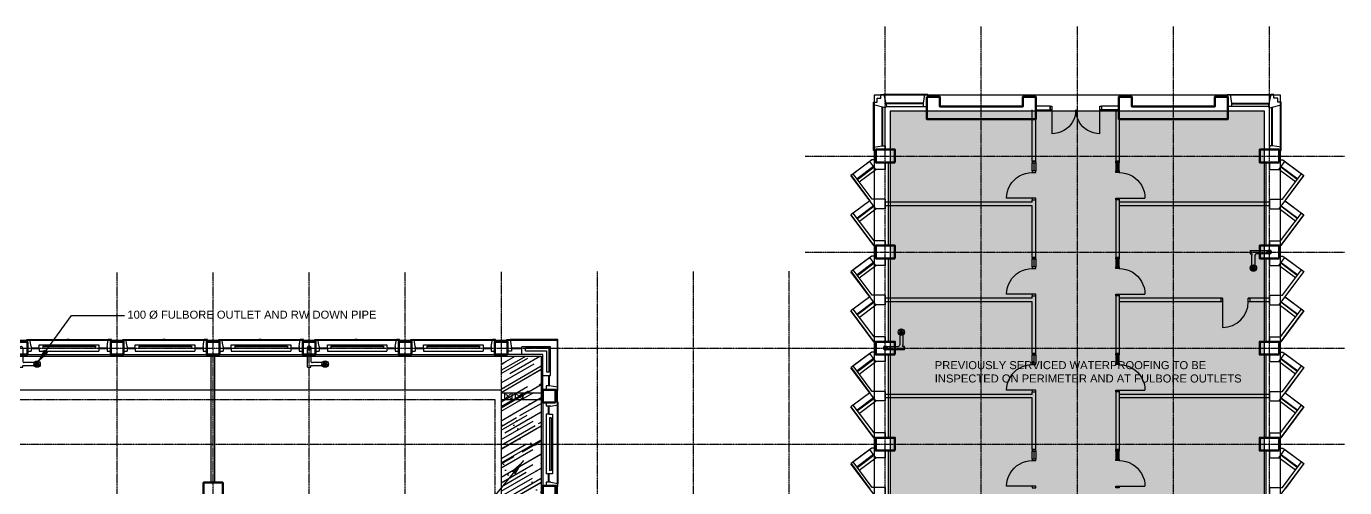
# Model space of a CAD drawing. Header units: millimetres. Extents: x -49883 to 118742, y -18440 to 67826.
# Drawn here: x 6632 to 47817, y 53418 to 67826 of the extents above; entities that cross this region are included whole.
import ezdxf

# ---------------------------------------------------------------- set-up
doc = ezdxf.new("R2010")
doc.units = ezdxf.units.MM
for name, pattern in [('PCENTRE', [50.8, 31.75, -6.35, 6.35, -6.35]), ('PCENTRE2', [28.575, 19.05, -3.175, 3.175, -3.175]), ('PDASHED', [19.05, 12.7, -6.35])]:
    doc.linetypes.add(name, pattern=pattern)
for name, color, linetype in [('Boundaries_and_building_grids', 140, 'PCENTRE2'), ('Fourth Floor - Hatch', 1, 'Continuous'), ('Fourth Floor - Roofs', 2, 'Continuous'), ('Fourth Floor - Structural Members', 5, 'Continuous'), ('Fourth Floor - Text and Leaders', 1, 'Continuous'), ('Third Floor - Curtain Walls', 1, 'Continuous'), ('Third Floor - Doors Windows and Openings', 1, 'Continuous'), ('Third Floor - Structural Members', 5, 'Continuous'), ('Third Floor - Walls', 3, 'Continuous')]:
    doc.layers.add(name, color=color, linetype=linetype)
doc.styles.add('Arial1', font='arial.ttf')
doc.dimstyles.new('ISO-25', dxfattribs={"dimtxt": 2.5, "dimasz": 2.5, "dimexe": 1.25, "dimexo": 0.625, "dimtad": 1, "dimtxsty": 'Standard', "dimcen": 2.5, "dimadec": 0, "dimazin": 0, "dimtfac": 1, "dimtmove": 0, "dimatfit": 3, "dimfxl": 1, "dimarcsym": 0})

# ---------------------------------------------------------------- blocks, each defined once
blk = doc.blocks.new('OffSetFullbore')
at = {"layer": 'Fourth Floor - Roofs', "linetype": 'Continuous'}
h = blk.add_hatch(dxfattribs=at)
h.set_pattern_fill('lines', color=256, scale=6.25, style=0)
h.set_pattern_definition([(0, (-14818.7696, 134.024), (0, 6.25), [])])
h.paths.add_polyline_path([(-550, -500, -1), (-450, -500, -1)])
at = {"layer": 'Fourth Floor - Roofs', "linetype": 'Continuous', "lineweight": -3}
for p, q in [((-600, 50), (0, 50)), ((-600, 50), (-600, -50)), ((-590, 50), (-590, -50)), ((-600, -50), (-541, -50)), ((-550, -500), (-550, -100)), ((-450, -500), (-450, -100)), ((0, -50), (-400, -50))]:
    blk.add_line(p, q, dxfattribs=at)
at = {"layer": 'Fourth Floor - Roofs', "linetype": 'Continuous'}
for radius in [100, 93.8, 50, 50]:
    blk.add_circle((-500, -500), radius, dxfattribs=at)
at = {"layer": 'Fourth Floor - Roofs', "linetype": 'Continuous', "lineweight": -3}
for centre, radius, start, end in [((0, 0), 50, 270, 90), ((-400, -100), 150, 160.5288, 180), ((-400, -100), 50, 90, 180)]:
    blk.add_arc(centre, radius, start, end, dxfattribs=at)
blk = doc.blocks.new('Roof Light Middle Block(1)')
at = {"layer": 'Fourth Floor - Roofs', "color": 1, "linetype": 'Continuous', "lineweight": -3}
for p, q in [((-46250, 3950), (-1250, 3950)), ((-1250, 3950), (-1250, -200)), ((-1250, 3850), (0, 3850)), ((-575, 3850), (-575, 3650)), ((-1250, 3650), (0, 3650))]:
    blk.add_line(p, q, dxfattribs=at)
at = {"layer": 'Fourth Floor - Roofs', "color": 1, "linetype": 'PDASHED', "lineweight": -3}
for p, q in [((-915, 3850), (-1150, 3650)), ((-1150, 3850), (-915, 3650)), ((-1150, 3850), (-1150, 3650)), ((-915, 3850), (-915, 3650)), ((-815, 3850), (-580, 3650)), ((-580, 3850), (-815, 3650)), ((-815, 3850), (-815, 3650)), ((-580, 3850), (-580, 3650))]:
    blk.add_line(p, q, dxfattribs=at)
at = {"layer": 'Fourth Floor - Roofs', "color": 1, "linetype": 'PCENTRE', "lineweight": -3}
for p, q in [((-46050, 3650), (-1450, 3650)), ((-1450, 3650), (-1450, 100))]:
    blk.add_line(p, q, dxfattribs=at)

msp = doc.modelspace()

# ---------------------------------------------------------------- hatches: boundary and pattern name
at = {"layer": 'Fourth Floor - Hatch', "linetype": 'Continuous'}
h = msp.add_hatch(dxfattribs=at)
h.set_pattern_fill('ANGLE', color=61, scale=45, style=0)
h.set_pattern_definition([(0, (0, 0), (0, 314.325), [228.6, -85.725]), (90, (0, 0), (-314.325, 2e-14), [228.6, -85.725])])
h.paths.add_polyline_path([(33617, 65176), (45317, 65176), (45317, 36986), (33617, 36986), (33617, 37026), (33127, 37026), (33127, 42526), (33617, 42526)])
h.paths.add_polyline_path([(36537, 44491), (38297, 44491), (38297, 41261), (36537, 41261)])
h = msp.add_hatch(dxfattribs=at)
h.set_pattern_fill('AR-RROOF', color=8, scale=15, angle=30, style=0)
h.paths.add_polyline_path([(21467, 57526), (22717, 57526), (22717, 52981), (22717, 51996), (22717, 48206), (22717, 47221), (22717, 43201), (22717, 42526), (19993, 42526), (19993, 43326), (21467, 43326), (21467, 47376), (19060, 47376), (19060, 47826), (21467, 47826), (21467, 51876), (19060, 51876), (19060, 52326), (21467, 52326)])
h = msp.add_hatch(dxfattribs=at)
h.set_pattern_fill('AR-SAND', color=9, scale=25, style=0)
h.paths.add_polyline_path([(21492, 56771), (22717, 56771), (22717, 52981), (22717, 51996), (22717, 48206), (22717, 47221), (22717, 43201), (22717, 42526), (21467, 41276), (18467, 41276), (18468, 43150), (21492, 43151), (21492, 47451), (19696, 47451), (19696, 47926), (21492, 47926), (21492, 52226), (19400, 52226), (19400, 52701), (21492, 52701)])
h = msp.add_hatch(dxfattribs=at)
h.set_pattern_fill('AR-SAND', color=9, scale=25, style=0)
h.paths.add_polyline_path([(21492, 56771), (22717, 56771), (22717, 43431), (21492, 43431), (21492, 47451), (20217, 47451), (20217, 47926), (21492, 52226), (20296, 52226), (20296, 52701), (21492, 52701)])
h = msp.add_hatch(dxfattribs=at)
h.set_pattern_fill('AR-SAND', color=9, scale=25, style=0)
h.paths.add_polyline_path([(21492, 56771), (21492, 52981), (22717, 52981), (22717, 56771)])

# ---------------------------------------------------------------- linework, layer by layer
at = {"layer": 'Boundaries_and_building_grids', "color": 140, "linetype": 'PCENTRE', "lineweight": -3}
for p, q in [((33467, -6274), (33467, 67826)), ((36467, -6274), (36467, 67826)), ((39467, -6274), (39467, 67826)), ((42467, -6274), (42467, 67826)), ((45467, -6274), (45467, 67826)), ((30967, 63776), (47817, 63776)), ((30967, 60776), (47817, 60776)), ((9467, -11774), (9467, 60140)), ((12467, -11774), (12467, 60145)), ((15467, -11774), (15467, 60150)), ((18467, -11774), (18467, 60156)), ((21467, 60161), (21467, -11774)), ((24467, 60167), (24467, -6274)), ((27467, 60172), (27467, -6274)), ((30467, -6274), (30467, 60177)), ((-49883, 57776), (47817, 57776)), ((-49883, 54776), (47817, 54776))]:
    msp.add_line(p, q, dxfattribs=at)
at = {"layer": 'Fourth Floor - Roofs', "color": 3, "linetype": 'Continuous'}
for p, q in [((45817, 65676, 13800), (33117, 65676, 13800)), ((33117, 65676, 13800), (33117, 43026, 13800)), ((45817, -4124, 13800), (45817, 65676, 13800)), ((-25283, 58026, 13800), (23217, 58026, 13800)), ((23217, 58026, 13800), (23217, 43026, 13800))]:
    msp.add_line(p, q, dxfattribs=at)
at = {"layer": 'Fourth Floor - Roofs', "color": 3, "linetype": 'Continuous', "lineweight": -3}
for p, q in [((45317, 65176, 13800), (33617, 65176, 13800)), ((33617, 65176, 13800), (33617, 42526, 13800)), ((45317, -3624, 13800), (45317, 65176, 13800)), ((-24783, 57526, 13800), (22717, 57526, 13800)), ((22717, 57526, 13800), (22717, 42526, 13800))]:
    msp.add_line(p, q, dxfattribs=at)
at = {"layer": 'Fourth Floor - Roofs', "color": 1, "linetype": 'Continuous', "lineweight": -3, "elevation": 13800}
for points in [[(33167, 63653), (33048, 63653), (32396, 63167), (32983, 62381), (32392, 61939), (33112, 60976), (33167, 60976), (33167, 60653), (33048, 60653), (32396, 60167), (32983, 59381), (32392, 58939), (33112, 57976), (33167, 57976), (33167, 57653), (33048, 57653), (32396, 57167), (32979, 56378), (32392, 55939), (33112, 54976), (33167, 54976), (33167, 54653), (33048, 54653), (32396, 54167), (32979, 53378)], [(45767, 63653), (45887, 63653), (46538, 63167), (45951, 62381), (46543, 61939), (45823, 60976), (45767, 60976), (45767, 60653), (45887, 60653), (46538, 60167), (45951, 59381), (46543, 58939), (45823, 57976), (45767, 57976), (45767, 57653), (45887, 57653), (46538, 57167), (45956, 56378), (46543, 55939), (45823, 54976), (45767, 54976), (45767, 54653), (45887, 54653), (46538, 54167), (45956, 53378)]]:
    msp.add_lwpolyline(points, dxfattribs=at)
at = {"layer": 'Fourth Floor - Structural Members', "color": 8, "linetype": 'Continuous', "lineweight": 50, "elevation": 13800}
for points in [[(34767, 65626), (35167, 65626), (35167, 65326), (36457, 65326), (37767, 65326), (37767, 65626), (38167, 65626), (38167, 64926), (34767, 64926)], [(42467, 65326), (43767, 65326), (43767, 65626), (44167, 65626), (44167, 64926), (42467, 64926), (40767, 64926), (40767, 65626), (41167, 65626), (41167, 65326)]]:
    msp.add_lwpolyline(points, close=True, dxfattribs=at)
for points in [[(33767, 63576), (33767, 63976), (33167, 63976), (33167, 63576), (33767, 63576)], [(45767, 63576), (45767, 63976), (45167, 63976), (45167, 63576), (45767, 63576)], [(33767, 60576), (33767, 60976), (33167, 60976), (33167, 60576), (33767, 60576)], [(45767, 60576), (45767, 60976), (45167, 60976), (45167, 60576), (45767, 60576)], [(6667, 57576), (6267, 57576), (6267, 57976), (6667, 57976), (6667, 57576)], [(9667, 57576), (9267, 57576), (9267, 57976), (9667, 57976), (9667, 57576)], [(12667, 57576), (12267, 57576), (12267, 57976), (12667, 57976), (12667, 57576)], [(15667, 57576), (15267, 57576), (15267, 57976), (15667, 57976), (15667, 57576)], [(18667, 57576), (18267, 57576), (18267, 57976), (18667, 57976), (18667, 57576)], [(21667, 57576), (21267, 57576), (21267, 57976), (21667, 57976), (21667, 57576)], [(33767, 57576), (33767, 57976), (33167, 57976), (33167, 57576), (33767, 57576)], [(45767, 57576), (45767, 57976), (45167, 57976), (45167, 57576), (45767, 57576)], [(23167, 56076), (22767, 56076), (22767, 56476), (23167, 56476), (23167, 56076)], [(33767, 54576), (33767, 54976), (33167, 54976), (33167, 54576), (33767, 54576)], [(45767, 54576), (45767, 54976), (45167, 54976), (45167, 54576), (45767, 54576)], [(12767, 52976), (12167, 52976), (12167, 53576), (12767, 53576), (12767, 52976)], [(23167, 53076), (22767, 53076), (22767, 53476), (23167, 53476), (23167, 53076)]]:
    msp.add_lwpolyline(points, dxfattribs=at)
at = {"layer": 'Fourth Floor - Structural Members', "color": 8, "linetype": 'Continuous', "lineweight": 50}
for centre in [(45467, 60776, 13800), (15467, 57776, 13800), (33467, 57776, 13800)]:
    msp.add_circle(centre, 50, dxfattribs=at)
at = {"layer": 'Third Floor - Curtain Walls', "color": 3, "linetype": 'Continuous'}
for p, q in [((33208, 65463, 10350), (33209, 65584, 10350)), ((33209, 65584, 10350), (33330, 65584, 10350)), ((33330, 65584, 10350), (33330, 65696, 10350)), ((33330, 65696, 10350), (33423, 65696, 10350)), ((33423, 65696, 10350), (33507, 65326, 10350)), ((34691, 65696, 10350), (34649, 65426, 10350)), ((34791, 65696, 10350), (34691, 65696, 10350)), ((34791, 65626, 10350), (34791, 65696, 10350)), ((44144, 65696, 10350), (44243, 65696, 10350)), ((44144, 65626, 10350), (44144, 65696, 10350)), ((44243, 65696, 10350), (44285, 65426, 10350)), ((45511, 65696, 10350), (45427, 65326, 10350)), ((45605, 65696, 10350), (45511, 65696, 10350)), ((45605, 65584, 10350), (45605, 65696, 10350)), ((45726, 65584, 10350), (45605, 65584, 10350)), ((45726, 65463, 10350), (45726, 65584, 10350)), ((33097, 65370, 10350), (33097, 65463, 10350)), ((33097, 65463, 10350), (33208, 65463, 10350)), ((33467, 65286, 10350), (33097, 65370, 10350)), ((33507, 65326, 10350), (33467, 65286, 10350)), ((34649, 65426, 10350), (34649, 65326, 10350)), ((34649, 65326, 10350), (34767, 65326, 10350)), ((44285, 65326, 10350), (44167, 65326, 10350)), ((44285, 65426, 10350), (44285, 65326, 10350)), ((45427, 65326, 10350), (45467, 65286, 10350)), ((45467, 65286, 10350), (45837, 65370, 10350)), ((45837, 65463, 10350), (45726, 65463, 10350)), ((45837, 65370, 10350), (45837, 65463, 10350)), ((33097, 64052, 10350), (33367, 64094, 10350)), ((33097, 63952, 10350), (33097, 64052, 10350)), ((33167, 63952, 10350), (33097, 63952, 10350)), ((33367, 64094, 10350), (33467, 64094, 10350)), ((33467, 64094, 10350), (33467, 63976, 10350)), ((45467, 64094, 10350), (45467, 63976, 10350)), ((45567, 64094, 10350), (45467, 64094, 10350)), ((45837, 64052, 10350), (45567, 64094, 10350)), ((45767, 63952, 10350), (45837, 63952, 10350)), ((45837, 63952, 10350), (45837, 64052, 10350)), ((33048, 63653, 10350), (32983, 63605, 10350)), ((33172, 63353, 10350), (32983, 63605, 10350)), ((33167, 63653, 10350), (33048, 63653, 10350)), ((33467, 63576, 10350), (33467, 63353, 10350)), ((45467, 63576, 10350), (45467, 63353, 10350)), ((45763, 63353, 10350), (45951, 63605, 10350)), ((45767, 63653, 10350), (45887, 63653, 10350)), ((45887, 63653, 10350), (45951, 63605, 10350)), ((32467, 63219, 10350), (32392, 63163, 10350)), ((33167, 62126, 10350), (32392, 63163, 10350)), ((33061, 62426, 10350), (32467, 63219, 10350)), ((33467, 63353, 10350), (33172, 63353, 10350)), ((45467, 63353, 10350), (45763, 63353, 10350)), ((45767, 62126, 10350), (46543, 63163, 10350)), ((45874, 62426, 10350), (46467, 63219, 10350)), ((46467, 63219, 10350), (46543, 63163, 10350)), ((33467, 62426, 10350), (33061, 62426, 10350)), ((33467, 62426, 10350), (33467, 62126, 10350)), ((45467, 62426, 10350), (45874, 62426, 10350)), ((45467, 62426, 10350), (45467, 62126, 10350)), ((32467, 61995, 10350), (32392, 61939, 10350)), ((33112, 60976, 10350), (32392, 61939, 10350)), ((33117, 61126, 10350), (32467, 61995, 10350)), ((33467, 62126, 10350), (33167, 62126, 10350)), ((45467, 62126, 10350), (45767, 62126, 10350)), ((45817, 61126, 10350), (46467, 61995, 10350)), ((45823, 60976, 10350), (46543, 61939, 10350)), ((46467, 61995, 10350), (46543, 61939, 10350)), ((33567, 60976, 10350), (33112, 60976, 10350)), ((33467, 61126, 10350), (33117, 61126, 10350)), ((33467, 61126, 10350), (33467, 60976, 10350)), ((45367, 60976, 10350), (45823, 60976, 10350)), ((45467, 61126, 10350), (45817, 61126, 10350)), ((45467, 61126, 10350), (45467, 60976, 10350)), ((33048, 60653, 10350), (32983, 60605, 10350)), ((33172, 60353, 10350), (32983, 60605, 10350)), ((33167, 60653, 10350), (33048, 60653, 10350)), ((33467, 60576, 10350), (33467, 60353, 10350)), ((33767, 60721, 10350), (33767, 60831, 10350)), ((45467, 60576, 10350), (45467, 60353, 10350)), ((45763, 60353, 10350), (45951, 60605, 10350)), ((45767, 60653, 10350), (45887, 60653, 10350)), ((45887, 60653, 10350), (45951, 60605, 10350)), ((32467, 60219, 10350), (32392, 60163, 10350)), ((33167, 59126, 10350), (32392, 60163, 10350)), ((33061, 59426, 10350), (32467, 60219, 10350)), ((33467, 60353, 10350), (33172, 60353, 10350)), ((45467, 60353, 10350), (45763, 60353, 10350)), ((45767, 59126, 10350), (46543, 60163, 10350)), ((45874, 59426, 10350), (46467, 60219, 10350)), ((46467, 60219, 10350), (46543, 60163, 10350)), ((33467, 59426, 10350), (33061, 59426, 10350)), ((33467, 59426, 10350), (33467, 59126, 10350)), ((45467, 59426, 10350), (45467, 59126, 10350)), ((45467, 59426, 10350), (45874, 59426, 10350)), ((32467, 58995, 10350), (32392, 58939, 10350)), ((33112, 57976, 10350), (32392, 58939, 10350)), ((33117, 58126, 10350), (32467, 58995, 10350)), ((33467, 59126, 10350), (33167, 59126, 10350)), ((45467, 59126, 10350), (45767, 59126, 10350)), ((45817, 58126, 10350), (46467, 58995, 10350)), ((45823, 57976, 10350), (46543, 58939, 10350)), ((46467, 58995, 10350), (46543, 58939, 10350)), ((33467, 58126, 10350), (33117, 58126, 10350)), ((33467, 58126, 10350), (33467, 57976, 10350)), ((45467, 58126, 10350), (45817, 58126, 10350)), ((45467, 58126, 10350), (45467, 57976, 10350)), ((6644, 57976, 10350), (6644, 58046, 10350)), ((6644, 58046, 10350), (6743, 58046, 10350)), ((6644, 57976, 10350), (6667, 57976, 10350)), ((6667, 57976, 10350), (6667, 57576, 10350)), ((6667, 57676, 10350), (6778, 57676, 10350)), ((6778, 57826, 10350), (6743, 58046, 10350)), ((6778, 57826, 10350), (6778, 57676, 10350)), ((7035, 57776, 10350), (7035, 57676, 10350)), ((7035, 57676, 10350), (8899, 57676, 10350)), ((7145, 57836, 10350), (8789, 57836, 10350)), ((7145, 57836, 10350), (7145, 57786, 10350)), ((7145, 57786, 10350), (8789, 57786, 10350)), ((8789, 57836, 10350), (8789, 57786, 10350)), ((8899, 57776, 10350), (8899, 57676, 10350)), ((9157, 57826, 10350), (9191, 58046, 10350)), ((9157, 57826, 10350), (9157, 57676, 10350)), ((9157, 57676, 10350), (9267, 57676, 10350)), ((9291, 58046, 10350), (9191, 58046, 10350)), ((9267, 57576, 10350), (9267, 57976, 10350)), ((9267, 57976, 10350), (9291, 57976, 10350)), ((9291, 57976, 10350), (9291, 58046, 10350)), ((9644, 57976, 10350), (9644, 58046, 10350)), ((9644, 58046, 10350), (9743, 58046, 10350)), ((9644, 57976, 10350), (9667, 57976, 10350)), ((9667, 57976, 10350), (9667, 57576, 10350)), ((9667, 57676, 10350), (9778, 57676, 10350)), ((9778, 57826, 10350), (9743, 58046, 10350)), ((9778, 57826, 10350), (9778, 57676, 10350)), ((10035, 57776, 10350), (10035, 57676, 10350)), ((10035, 57676, 10350), (11899, 57676, 10350)), ((10145, 57836, 10350), (11789, 57836, 10350)), ((10145, 57836, 10350), (10145, 57786, 10350)), ((10145, 57786, 10350), (11789, 57786, 10350)), ((11789, 57836, 10350), (11789, 57786, 10350)), ((11899, 57776, 10350), (11899, 57676, 10350)), ((12157, 57826, 10350), (12191, 58046, 10350)), ((12157, 57826, 10350), (12157, 57676, 10350)), ((12157, 57676, 10350), (12267, 57676, 10350)), ((12291, 58046, 10350), (12191, 58046, 10350)), ((12267, 57576, 10350), (12267, 57976, 10350)), ((12267, 57976, 10350), (12291, 57976, 10350)), ((12291, 57976, 10350), (12291, 58046, 10350)), ((12644, 58046, 10350), (12743, 58046, 10350)), ((12644, 57976, 10350), (12644, 58046, 10350)), ((12644, 57976, 10350), (12667, 57976, 10350)), ((12667, 57976, 10350), (12667, 57576, 10350)), ((12667, 57676, 10350), (12778, 57676, 10350)), ((12778, 57826, 10350), (12743, 58046, 10350)), ((12778, 57826, 10350), (12778, 57676, 10350)), ((13035, 57776, 10350), (13035, 57676, 10350)), ((13035, 57676, 10350), (14899, 57676, 10350)), ((13145, 57836, 10350), (14789, 57836, 10350)), ((13145, 57836, 10350), (13145, 57786, 10350)), ((13145, 57786, 10350), (14789, 57786, 10350)), ((14789, 57836, 10350), (14789, 57786, 10350)), ((14899, 57776, 10350), (14899, 57676, 10350)), ((15157, 57826, 10350), (15191, 58046, 10350)), ((15157, 57826, 10350), (15157, 57676, 10350)), ((15157, 57676, 10350), (15267, 57676, 10350)), ((15291, 58046, 10350), (15191, 58046, 10350)), ((15267, 57976, 10350), (15291, 57976, 10350)), ((15267, 57576, 10350), (15267, 57976, 10350)), ((15291, 57976, 10350), (15291, 58046, 10350)), ((15644, 58046, 10350), (15743, 58046, 10350)), ((15644, 57976, 10350), (15644, 58046, 10350)), ((15644, 57976, 10350), (15667, 57976, 10350)), ((15667, 57976, 10350), (15667, 57576, 10350)), ((15667, 57676, 10350), (15778, 57676, 10350)), ((15778, 57826, 10350), (15743, 58046, 10350)), ((15778, 57826, 10350), (15778, 57676, 10350)), ((16035, 57776, 10350), (16035, 57676, 10350)), ((16035, 57676, 10350), (17899, 57676, 10350)), ((16145, 57836, 10350), (16145, 57786, 10350)), ((16145, 57836, 10350), (17789, 57836, 10350)), ((16145, 57786, 10350), (17789, 57786, 10350)), ((17789, 57836, 10350), (17789, 57786, 10350)), ((17899, 57776, 10350), (17899, 57676, 10350)), ((18157, 57826, 10350), (18191, 58046, 10350)), ((18157, 57826, 10350), (18157, 57676, 10350)), ((18157, 57676, 10350), (18267, 57676, 10350)), ((18291, 58046, 10350), (18191, 58046, 10350)), ((18267, 57576, 10350), (18267, 57976, 10350)), ((18267, 57976, 10350), (18291, 57976, 10350)), ((18291, 57976, 10350), (18291, 58046, 10350)), ((18644, 58046, 10350), (18743, 58046, 10350)), ((18644, 57976, 10350), (18644, 58046, 10350)), ((18644, 57976, 10350), (18667, 57976, 10350)), ((18667, 57976, 10350), (18667, 57576, 10350)), ((18667, 57676, 10350), (18778, 57676, 10350)), ((18778, 57826, 10350), (18743, 58046, 10350)), ((18778, 57826, 10350), (18778, 57676, 10350)), ((19035, 57776, 10350), (19035, 57676, 10350)), ((19035, 57676, 10350), (20899, 57676, 10350)), ((19145, 57836, 10350), (20789, 57836, 10350)), ((19145, 57836, 10350), (19145, 57786, 10350)), ((19145, 57786, 10350), (20789, 57786, 10350)), ((20789, 57836, 10350), (20789, 57786, 10350)), ((20899, 57776, 10350), (20899, 57676, 10350)), ((21157, 57826, 10350), (21191, 58046, 10350)), ((21157, 57826, 10350), (21157, 57676, 10350)), ((21157, 57676, 10350), (21267, 57676, 10350)), ((21291, 58046, 10350), (21191, 58046, 10350)), ((21267, 57576, 10350), (21267, 57976, 10350)), ((21267, 57976, 10350), (21291, 57976, 10350)), ((21291, 57976, 10350), (21291, 58046, 10350)), ((21644, 58046, 10350), (21743, 58046, 10350)), ((21644, 57976, 10350), (21644, 58046, 10350)), ((21667, 57976, 10350), (21644, 57976, 10350)), ((21667, 57576, 10350), (21667, 57976, 10350)), ((21785, 57676, 10350), (21667, 57676, 10350)), ((21743, 58046, 10350), (21785, 57776, 10350)), ((21785, 57776, 10350), (21785, 57676, 10350)), ((22114, 57576, 10350), (22114, 57816, 10350)), ((23007, 57816, 10350), (22114, 57816, 10350)), ((22224, 57686, 10350), (22224, 57776, 10350)), ((22967, 57776, 10350), (22224, 57776, 10350)), ((22224, 57686, 10350), (22877, 57686, 10350)), ((22877, 57686, 10350), (22877, 57032, 10350)), ((22967, 57032, 10350), (22967, 57776, 10350)), ((23007, 56922, 10350), (23007, 57816, 10350)), ((33567, 57976, 10350), (33112, 57976, 10350)), ((33767, 57721, 10350), (33767, 57831, 10350)), ((45167, 57831, 10350), (45167, 57721, 10350)), ((45367, 57976, 10350), (45823, 57976, 10350)), ((6667, 57576, 10350), (9267, 57576, 10350)), ((9667, 57576, 10350), (12267, 57576, 10350)), ((12667, 57576, 10350), (15267, 57576, 10350)), ((15667, 57576, 10350), (18267, 57576, 10350)), ((18667, 57576, 10350), (21267, 57576, 10350)), ((22767, 57576, 10350), (21667, 57576, 10350)), ((22767, 56476, 10350), (22767, 57576, 10350)), ((33048, 57653, 10350), (32983, 57605, 10350)), ((33172, 57353, 10350), (32983, 57605, 10350)), ((33167, 57653, 10350), (33048, 57653, 10350)), ((33467, 57353, 10350), (33172, 57353, 10350)), ((33467, 57576, 10350), (33467, 57353, 10350)), ((45467, 57576, 10350), (45467, 57353, 10350)), ((45467, 57353, 10350), (45763, 57353, 10350)), ((45763, 57353, 10350), (45951, 57605, 10350)), ((45767, 57653, 10350), (45887, 57653, 10350)), ((45887, 57653, 10350), (45951, 57605, 10350)), ((22767, 56922, 10350), (23007, 56922, 10350)), ((22877, 57032, 10350), (22967, 57032, 10350)), ((32467, 57219, 10350), (32392, 57163, 10350)), ((33167, 56126, 10350), (32392, 57163, 10350)), ((33061, 56426, 10350), (32467, 57219, 10350)), ((45767, 56126, 10350), (46543, 57163, 10350)), ((45874, 56426, 10350), (46467, 57219, 10350)), ((46467, 57219, 10350), (46543, 57163, 10350)), ((22767, 56476, 10350), (23167, 56476, 10350)), ((22867, 56594, 10350), (22867, 56476, 10350)), ((22967, 56594, 10350), (22867, 56594, 10350)), ((23237, 56552, 10350), (22967, 56594, 10350)), ((23167, 56476, 10350), (23167, 56452, 10350)), ((23167, 56452, 10350), (23237, 56452, 10350)), ((23237, 56452, 10350), (23237, 56552, 10350)), ((33467, 56426, 10350), (33061, 56426, 10350)), ((33467, 56426, 10350), (33467, 56126, 10350)), ((45467, 56426, 10350), (45874, 56426, 10350)), ((45467, 56426, 10350), (45467, 56126, 10350)), ((23167, 56076, 10350), (22767, 56076, 10350)), ((22767, 56076, 10350), (22767, 53476, 10350)), ((22867, 56076, 10350), (22867, 55965, 10350)), ((23167, 56099, 10350), (23237, 56099, 10350)), ((23167, 56099, 10350), (23167, 56076, 10350)), ((23237, 56099, 10350), (23237, 56000, 10350)), ((33467, 56126, 10350), (33167, 56126, 10350)), ((45467, 56126, 10350), (45767, 56126, 10350)), ((23017, 55965, 10350), (22867, 55965, 10350)), ((22867, 55708, 10350), (22867, 53844, 10350)), ((22967, 55708, 10350), (22867, 55708, 10350)), ((23017, 55965, 10350), (23237, 56000, 10350)), ((32467, 55995, 10350), (32392, 55939, 10350)), ((33112, 54976, 10350), (32392, 55939, 10350)), ((33117, 55126, 10350), (32467, 55995, 10350)), ((45817, 55126, 10350), (46467, 55995, 10350)), ((45823, 54976, 10350), (46543, 55939, 10350)), ((46467, 55995, 10350), (46543, 55939, 10350)), ((23027, 55598, 10350), (22977, 55598, 10350)), ((22977, 55598, 10350), (22977, 53954, 10350)), ((23027, 55598, 10350), (23027, 53954, 10350)), ((33567, 54976, 10350), (33112, 54976, 10350)), ((33467, 55126, 10350), (33117, 55126, 10350)), ((33467, 55126, 10350), (33467, 54976, 10350)), ((33767, 54721, 10350), (33767, 54831, 10350)), ((45167, 54831, 10350), (45167, 54721, 10350)), ((45367, 54976, 10350), (45823, 54976, 10350)), ((45467, 55126, 10350), (45467, 54976, 10350)), ((45467, 55126, 10350), (45817, 55126, 10350)), ((33048, 54653, 10350), (32983, 54605, 10350)), ((33172, 54353, 10350), (32983, 54605, 10350)), ((33167, 54653, 10350), (33048, 54653, 10350)), ((33467, 54576, 10350), (33467, 54353, 10350)), ((45467, 54576, 10350), (45467, 54353, 10350)), ((45763, 54353, 10350), (45951, 54605, 10350)), ((45767, 54653, 10350), (45887, 54653, 10350)), ((45887, 54653, 10350), (45951, 54605, 10350)), ((23027, 53954, 10350), (22977, 53954, 10350)), ((32467, 54219, 10350), (32392, 54163, 10350)), ((33167, 53126, 10350), (32392, 54163, 10350)), ((33061, 53426, 10350), (32467, 54219, 10350)), ((33467, 54353, 10350), (33172, 54353, 10350)), ((45467, 54353, 10350), (45763, 54353, 10350)), ((45767, 53126, 10350), (46543, 54163, 10350)), ((45874, 53426, 10350), (46467, 54219, 10350)), ((46467, 54219, 10350), (46543, 54163, 10350)), ((22967, 53844, 10350), (22867, 53844, 10350)), ((23017, 53586, 10350), (22867, 53586, 10350)), ((22867, 53586, 10350), (22867, 53476, 10350)), ((23017, 53586, 10350), (23237, 53552, 10350)), ((23237, 53452, 10350), (23237, 53552, 10350)), ((22767, 53476, 10350), (23167, 53476, 10350)), ((23167, 53476, 10350), (23167, 53452, 10350)), ((23167, 53452, 10350), (23237, 53452, 10350)), ((33467, 53426, 10350), (33061, 53426, 10350)), ((33467, 53426, 10350), (33467, 53126, 10350)), ((45467, 53426, 10350), (45874, 53426, 10350)), ((45467, 53426, 10350), (45467, 53126, 10350))]:
    msp.add_line(p, q, dxfattribs=at)
at = {"layer": 'Third Floor - Curtain Walls', "color": 3, "linetype": 'Continuous', "elevation": 10350}
for points in [[(34791, 65626), (34767, 65626), (34767, 65326)], [(44144, 65626), (44167, 65626), (44167, 65326)], [(33467, 63976), (33167, 63976), (33167, 63952)], [(45467, 63976), (45767, 63976), (45767, 63952)], [(33567, 60976), (33567, 63576), (33167, 63576), (33167, 63653)], [(45367, 60976), (45367, 63576), (45767, 63576), (45767, 63653)], [(33567, 57976), (33567, 60576), (33167, 60576), (33167, 60653)], [(45367, 57976), (45367, 60576), (45767, 60576), (45767, 60653)], [(7035, 57776), (7035, 57876), (8899, 57876), (8899, 57776)], [(10035, 57776), (10035, 57876), (11899, 57876), (11899, 57776)], [(13035, 57776), (13035, 57876), (14899, 57876), (14899, 57776)], [(16035, 57776), (16035, 57876), (17899, 57876), (17899, 57776)], [(19035, 57776), (19035, 57876), (20899, 57876), (20899, 57776)], [(33567, 54976), (33567, 57576), (33167, 57576), (33167, 57653)], [(45367, 54976), (45367, 57576), (45767, 57576), (45767, 57653)], [(22967, 55708), (23067, 55708), (23067, 53844), (22967, 53844)], [(33567, 51976), (33567, 54576), (33167, 54576), (33167, 54653)], [(45367, 51976), (45367, 54576), (45767, 54576), (45767, 54653)]]:
    msp.add_lwpolyline(points, dxfattribs=at)
at = {"layer": 'Third Floor - Doors Windows and Openings', "color": 1, "linetype": 'Continuous'}
for p, q in [((34691, 65696, 10350), (33423, 65696, 10350)), ((44243, 65696, 10350), (45511, 65696, 10350)), ((33097, 64052, 10350), (33097, 65370, 10350)), ((33367, 64094, 10350), (33367, 65309, 10350)), ((33387, 64094, 10350), (33387, 65304, 10350)), ((33467, 64094, 10350), (33467, 65286, 10350)), ((34649, 65426, 10350), (33484, 65426, 10350)), ((34649, 65406, 10350), (33489, 65406, 10350)), ((33507, 65326, 10350), (34649, 65326, 10350)), ((44285, 65426, 10350), (45450, 65426, 10350)), ((44285, 65406, 10350), (45446, 65406, 10350)), ((45427, 65326, 10350), (44285, 65326, 10350)), ((45467, 64094, 10350), (45467, 65286, 10350)), ((45547, 64094, 10350), (45547, 65304, 10350)), ((45567, 64094, 10350), (45567, 65309, 10350)), ((45837, 64052, 10350), (45837, 65370, 10350)), ((32983, 63605, 10350), (32467, 63219, 10350)), ((33100, 63449, 10350), (32584, 63064, 10350)), ((32596, 63047, 10350), (33112, 63433, 10350)), ((46339, 63047, 10350), (45823, 63433, 10350)), ((45835, 63449, 10350), (46351, 63064, 10350)), ((45951, 63605, 10350), (46467, 63219, 10350)), ((32655, 62967, 10350), (33172, 63353, 10350)), ((46279, 62967, 10350), (45763, 63353, 10350)), ((32979, 62378, 10350), (32467, 61995, 10350)), ((33095, 62222, 10350), (32584, 61839, 10350)), ((32596, 61823, 10350), (33107, 62206, 10350)), ((46339, 61823, 10350), (45827, 62206, 10350)), ((45839, 62222, 10350), (46351, 61839, 10350)), ((45956, 62378, 10350), (46467, 61995, 10350)), ((32656, 61743, 10350), (33167, 62126, 10350)), ((46279, 61743, 10350), (45767, 62126, 10350)), ((45467, 61126, 10350), (45817, 61126, 10350)), ((32983, 60605, 10350), (32467, 60219, 10350)), ((45951, 60605, 10350), (46467, 60219, 10350)), ((33100, 60449, 10350), (32584, 60064, 10350)), ((32596, 60047, 10350), (33112, 60433, 10350)), ((32655, 59967, 10350), (33172, 60353, 10350)), ((46279, 59967, 10350), (45763, 60353, 10350)), ((46339, 60047, 10350), (45823, 60433, 10350)), ((45835, 60449, 10350), (46351, 60064, 10350)), ((32979, 59378, 10350), (32467, 58995, 10350)), ((45956, 59378, 10350), (46467, 58995, 10350)), ((33095, 59222, 10350), (32584, 58839, 10350)), ((32596, 58823, 10350), (33107, 59206, 10350)), ((32656, 58743, 10350), (33167, 59126, 10350)), ((46279, 58743, 10350), (45767, 59126, 10350)), ((46339, 58823, 10350), (45827, 59206, 10350)), ((45839, 59222, 10350), (46351, 58839, 10350)), ((6743, 58046, 10350), (7908, 58044, 10350)), ((7035, 57776, 10350), (6778, 57776, 10350)), ((7035, 57756, 10350), (6778, 57756, 10350)), ((7754, 57676, 10350), (7754, 57675, 10350)), ((7967, 58044, 10350), (7908, 58044, 10350)), ((7967, 58044, 10350), (8026, 58044, 10350)), ((8026, 58044, 10350), (9191, 58046, 10350)), ((8181, 57676, 10350), (8181, 57675, 10350)), ((9157, 57776, 10350), (8899, 57776, 10350)), ((9157, 57756, 10350), (8899, 57756, 10350)), ((9743, 58046, 10350), (10908, 58044, 10350)), ((10035, 57776, 10350), (9778, 57776, 10350)), ((10035, 57756, 10350), (9778, 57756, 10350)), ((10754, 57676, 10350), (10754, 57675, 10350)), ((10967, 58044, 10350), (10908, 58044, 10350)), ((10967, 58044, 10350), (11026, 58044, 10350)), ((11026, 58044, 10350), (12191, 58046, 10350)), ((11181, 57676, 10350), (11181, 57675, 10350)), ((12157, 57776, 10350), (11899, 57776, 10350)), ((12157, 57756, 10350), (11899, 57756, 10350)), ((12743, 58046, 10350), (13908, 58044, 10350)), ((13035, 57776, 10350), (12778, 57776, 10350)), ((13035, 57756, 10350), (12778, 57756, 10350)), ((13754, 57676, 10350), (13754, 57675, 10350)), ((13967, 58044, 10350), (13908, 58044, 10350)), ((13967, 58044, 10350), (14026, 58044, 10350)), ((14026, 58044, 10350), (15191, 58046, 10350)), ((14181, 57676, 10350), (14181, 57675, 10350)), ((15157, 57776, 10350), (14899, 57776, 10350)), ((15157, 57756, 10350), (14899, 57756, 10350)), ((15743, 58046, 10350), (16908, 58044, 10350)), ((16035, 57776, 10350), (15778, 57776, 10350)), ((16035, 57756, 10350), (15778, 57756, 10350)), ((16754, 57676, 10350), (16754, 57675, 10350)), ((16967, 58044, 10350), (16908, 58044, 10350)), ((16967, 58044, 10350), (17026, 58044, 10350)), ((17026, 58044, 10350), (18191, 58046, 10350)), ((17181, 57676, 10350), (17181, 57675, 10350)), ((18157, 57776, 10350), (17899, 57776, 10350)), ((18157, 57756, 10350), (17899, 57756, 10350)), ((18743, 58046, 10350), (21191, 58046, 10350)), ((19035, 57776, 10350), (18778, 57776, 10350)), ((19035, 57756, 10350), (18778, 57756, 10350)), ((21157, 57776, 10350), (20899, 57776, 10350)), ((21157, 57756, 10350), (20899, 57756, 10350)), ((23237, 58046, 10350), (21743, 58046, 10350)), ((22114, 57776, 10350), (21785, 57776, 10350)), ((22114, 57756, 10350), (21785, 57756, 10350)), ((23237, 56552, 10350), (23237, 58046, 10350)), ((22114, 57576, 10350), (21667, 57576, 10350)), ((32983, 57605, 10350), (32467, 57219, 10350)), ((33100, 57449, 10350), (32584, 57064, 10350)), ((32596, 57047, 10350), (33112, 57433, 10350)), ((32655, 56967, 10350), (33172, 57353, 10350)), ((46279, 56967, 10350), (45763, 57353, 10350)), ((46339, 57047, 10350), (45823, 57433, 10350)), ((45835, 57449, 10350), (46351, 57064, 10350)), ((45951, 57605, 10350), (46467, 57219, 10350)), ((22767, 56476, 10350), (22767, 56922, 10350)), ((22947, 56922, 10350), (22947, 56594, 10350)), ((22967, 56922, 10350), (22967, 56594, 10350)), ((32979, 56378, 10350), (32467, 55995, 10350)), ((33095, 56222, 10350), (32584, 55839, 10350)), ((32596, 55823, 10350), (33107, 56206, 10350)), ((32656, 55743, 10350), (33167, 56126, 10350)), ((46279, 55743, 10350), (45767, 56126, 10350)), ((46339, 55823, 10350), (45827, 56206, 10350)), ((45839, 56222, 10350), (46351, 55839, 10350)), ((45956, 56378, 10350), (46467, 55995, 10350)), ((22947, 55708, 10350), (22947, 55965, 10350)), ((22967, 55708, 10350), (22967, 55965, 10350)), ((23237, 56000, 10350), (23237, 53552, 10350)), ((32983, 54605, 10350), (32467, 54219, 10350)), ((33100, 54449, 10350), (32584, 54064, 10350)), ((32596, 54047, 10350), (33112, 54433, 10350)), ((46339, 54047, 10350), (45823, 54433, 10350)), ((45835, 54449, 10350), (46351, 54064, 10350)), ((45951, 54605, 10350), (46467, 54219, 10350)), ((32655, 53967, 10350), (33172, 54353, 10350)), ((46279, 53967, 10350), (45763, 54353, 10350)), ((22947, 53586, 10350), (22947, 53844, 10350)), ((22967, 53586, 10350), (22967, 53844, 10350))]:
    msp.add_line(p, q, dxfattribs=at)
at = {"layer": 'Third Floor - Doors Windows and Openings', "linetype": 'Continuous'}
for p, q in [((38670, 65221, 10350), (38670, 64471, 10350)), ((40170, 64471, 10350), (40170, 65221, 10350)), ((38057, 63311, 10350), (38057, 63561, 10350)), ((38107, 63561, 10350), (38107, 63311, 10350)), ((38117, 63311, 10350), (38117, 63561, 10350)), ((38167, 63561, 10350), (38167, 63311, 10350)), ((40667, 63561, 10350), (40667, 63311, 10350)), ((40717, 63311, 10350), (40717, 63561, 10350)), ((40727, 63561, 10350), (40727, 63311, 10350)), ((40777, 63311, 10350), (40777, 63561, 10350)), ((38057, 62461, 10350), (37257, 62461, 10350)), ((40777, 62461, 10350), (41577, 62461, 10350)), ((38057, 60311, 10350), (38057, 60561, 10350)), ((38107, 60561, 10350), (38107, 60311, 10350)), ((38117, 60311, 10350), (38117, 60561, 10350)), ((38167, 60561, 10350), (38167, 60311, 10350)), ((40667, 60561, 10350), (40667, 60311, 10350)), ((40717, 60311, 10350), (40717, 60561, 10350)), ((40727, 60561, 10350), (40727, 60311, 10350)), ((40777, 60311, 10350), (40777, 60561, 10350)), ((38057, 59461, 10350), (37257, 59461, 10350)), ((40777, 59461, 10350), (41577, 59461, 10350)), ((44006, 59221, 10350), (44006, 58421, 10350)), ((38057, 57311, 10350), (38057, 57561, 10350)), ((38107, 57561, 10350), (38107, 57311, 10350)), ((38117, 57311, 10350), (38117, 57561, 10350)), ((38167, 57561, 10350), (38167, 57311, 10350)), ((40667, 57561, 10350), (40667, 57311, 10350)), ((40717, 57311, 10350), (40717, 57561, 10350)), ((40727, 57561, 10350), (40727, 57311, 10350)), ((40777, 57311, 10350), (40777, 57561, 10350)), ((38057, 56461, 10350), (37257, 56461, 10350)), ((40777, 56461, 10350), (41577, 56461, 10350)), ((38057, 54311, 10350), (38057, 54561, 10350)), ((38107, 54561, 10350), (38107, 54311, 10350)), ((38117, 54311, 10350), (38117, 54561, 10350)), ((38167, 54561, 10350), (38167, 54311, 10350)), ((40667, 54561, 10350), (40667, 54311, 10350)), ((40717, 54311, 10350), (40717, 54561, 10350)), ((40727, 54561, 10350), (40727, 54311, 10350)), ((40777, 54311, 10350), (40777, 54561, 10350)), ((38057, 53461, 10350), (37257, 53461, 10350)), ((40777, 53461, 10350), (41577, 53461, 10350))]:
    msp.add_line(p, q, dxfattribs=at)
at = {"layer": 'Third Floor - Doors Windows and Openings'}
for p, q in [((39413, 65123, 10350), (39394, 65027, 10350)), ((39420, 65221, 10350), (39413, 65123, 10350)), ((39426, 65123, 10350), (39420, 65221, 10350)), ((39445, 65027, 10350), (39426, 65123, 10350)), ((39200, 64690, 10350), (39126, 64626, 10350)), ((39265, 64764, 10350), (39200, 64690, 10350)), ((39319, 64846, 10350), (39265, 64764, 10350)), ((39363, 64934, 10350), (39319, 64846, 10350)), ((39394, 65027, 10350), (39363, 64934, 10350)), ((39477, 64934, 10350), (39445, 65027, 10350)), ((39520, 64846, 10350), (39477, 64934, 10350)), ((39575, 64764, 10350), (39520, 64846, 10350)), ((39639, 64690, 10350), (39575, 64764, 10350)), ((39713, 64626, 10350), (39639, 64690, 10350)), ((38768, 64477, 10350), (38670, 64471, 10350)), ((38864, 64496, 10350), (38768, 64477, 10350)), ((38957, 64528, 10350), (38864, 64496, 10350)), ((39045, 64571, 10350), (38957, 64528, 10350)), ((39126, 64626, 10350), (39045, 64571, 10350)), ((39795, 64571, 10350), (39713, 64626, 10350)), ((39883, 64528, 10350), (39795, 64571, 10350)), ((39976, 64496, 10350), (39883, 64528, 10350)), ((40072, 64477, 10350), (39976, 64496, 10350)), ((40170, 64471, 10350), (40072, 64477, 10350)), ((37423, 62948, 10350), (37492, 63026, 10350)), ((37492, 63026, 10350), (37570, 63095, 10350)), ((37570, 63095, 10350), (37657, 63154, 10350)), ((37657, 63154, 10350), (37751, 63200, 10350)), ((37751, 63200, 10350), (37850, 63233, 10350)), ((37850, 63233, 10350), (37953, 63254, 10350)), ((37953, 63254, 10350), (38057, 63261, 10350)), ((40777, 63261, 10350), (40882, 63254, 10350)), ((40882, 63254, 10350), (40984, 63233, 10350)), ((40984, 63233, 10350), (41083, 63200, 10350)), ((41083, 63200, 10350), (41177, 63154, 10350)), ((41177, 63154, 10350), (41264, 63095, 10350)), ((41264, 63095, 10350), (41343, 63026, 10350)), ((41343, 63026, 10350), (41412, 62948, 10350)), ((37264, 62565, 10350), (37284, 62668, 10350)), ((37284, 62668, 10350), (37318, 62767, 10350)), ((37318, 62767, 10350), (37364, 62861, 10350)), ((37364, 62861, 10350), (37423, 62948, 10350)), ((41412, 62948, 10350), (41470, 62861, 10350)), ((41470, 62861, 10350), (41516, 62767, 10350)), ((41516, 62767, 10350), (41550, 62668, 10350)), ((41550, 62668, 10350), (41570, 62565, 10350)), ((37257, 62461, 10350), (37264, 62565, 10350)), ((41570, 62565, 10350), (41577, 62461, 10350)), ((37570, 60095, 10350), (37657, 60154, 10350)), ((37657, 60154, 10350), (37751, 60200, 10350)), ((37751, 60200, 10350), (37850, 60233, 10350)), ((37850, 60233, 10350), (37953, 60254, 10350)), ((37953, 60254, 10350), (38057, 60261, 10350)), ((40777, 60261, 10350), (40882, 60254, 10350)), ((40882, 60254, 10350), (40984, 60233, 10350)), ((40984, 60233, 10350), (41083, 60200, 10350)), ((41083, 60200, 10350), (41177, 60154, 10350)), ((41177, 60154, 10350), (41264, 60095, 10350)), ((37284, 59668, 10350), (37318, 59767, 10350)), ((37318, 59767, 10350), (37364, 59861, 10350)), ((37364, 59861, 10350), (37423, 59948, 10350)), ((37423, 59948, 10350), (37492, 60026, 10350)), ((37492, 60026, 10350), (37570, 60095, 10350)), ((41264, 60095, 10350), (41343, 60026, 10350)), ((41343, 60026, 10350), (41412, 59948, 10350)), ((41412, 59948, 10350), (41470, 59861, 10350)), ((41470, 59861, 10350), (41516, 59767, 10350)), ((41516, 59767, 10350), (41550, 59668, 10350)), ((37257, 59461, 10350), (37264, 59565, 10350)), ((37264, 59565, 10350), (37284, 59668, 10350)), ((41550, 59668, 10350), (41570, 59565, 10350)), ((41570, 59565, 10350), (41577, 59461, 10350)), ((37850, 57233, 10350), (37953, 57254, 10350)), ((37953, 57254, 10350), (38057, 57261, 10350)), ((40777, 57261, 10350), (40882, 57254, 10350)), ((40882, 57254, 10350), (40984, 57233, 10350)), ((37318, 56767, 10350), (37364, 56861, 10350)), ((37364, 56861, 10350), (37423, 56948, 10350)), ((37423, 56948, 10350), (37492, 57026, 10350)), ((37492, 57026, 10350), (37570, 57095, 10350)), ((37570, 57095, 10350), (37657, 57154, 10350)), ((37657, 57154, 10350), (37751, 57200, 10350)), ((37751, 57200, 10350), (37850, 57233, 10350)), ((40984, 57233, 10350), (41083, 57200, 10350)), ((41083, 57200, 10350), (41177, 57154, 10350)), ((41177, 57154, 10350), (41264, 57095, 10350)), ((41264, 57095, 10350), (41343, 57026, 10350)), ((41343, 57026, 10350), (41412, 56948, 10350)), ((41412, 56948, 10350), (41470, 56861, 10350)), ((41470, 56861, 10350), (41516, 56767, 10350)), ((37257, 56461, 10350), (37264, 56565, 10350)), ((37264, 56565, 10350), (37284, 56668, 10350)), ((37284, 56668, 10350), (37318, 56767, 10350)), ((41516, 56767, 10350), (41550, 56668, 10350)), ((41550, 56668, 10350), (41570, 56565, 10350)), ((41570, 56565, 10350), (41577, 56461, 10350)), ((37423, 53948, 10350), (37492, 54026, 10350)), ((37492, 54026, 10350), (37570, 54095, 10350)), ((37570, 54095, 10350), (37657, 54154, 10350)), ((37657, 54154, 10350), (37751, 54200, 10350)), ((37751, 54200, 10350), (37850, 54233, 10350)), ((37850, 54233, 10350), (37953, 54254, 10350)), ((37953, 54254, 10350), (38057, 54261, 10350)), ((40777, 54261, 10350), (40882, 54254, 10350)), ((40882, 54254, 10350), (40984, 54233, 10350)), ((40984, 54233, 10350), (41083, 54200, 10350)), ((41083, 54200, 10350), (41177, 54154, 10350)), ((41177, 54154, 10350), (41264, 54095, 10350)), ((41264, 54095, 10350), (41343, 54026, 10350)), ((41343, 54026, 10350), (41412, 53948, 10350)), ((37257, 53461, 10350), (37264, 53565, 10350)), ((37264, 53565, 10350), (37284, 53668, 10350)), ((37284, 53668, 10350), (37318, 53767, 10350)), ((37318, 53767, 10350), (37364, 53861, 10350)), ((37364, 53861, 10350), (37423, 53948, 10350)), ((41412, 53948, 10350), (41470, 53861, 10350)), ((41470, 53861, 10350), (41516, 53767, 10350)), ((41516, 53767, 10350), (41550, 53668, 10350)), ((41550, 53668, 10350), (41570, 53565, 10350)), ((41570, 53565, 10350), (41577, 53461, 10350))]:
    msp.add_line(p, q, dxfattribs=at)
at = {"layer": 'Third Floor - Doors Windows and Openings', "linetype": 'Continuous', "elevation": 10350}
for points in [[(38620, 65221), (38620, 65331), (38670, 65331), (38670, 65221), (38620, 65221)], [(40170, 65221), (40170, 65331), (40220, 65331), (40220, 65221), (40170, 65221)], [(38057, 63561), (38167, 63561), (38167, 63611), (38057, 63611), (38057, 63561)], [(40777, 63561), (40667, 63561), (40667, 63611), (40777, 63611), (40777, 63561)], [(38057, 63261), (38167, 63261), (38167, 63311), (38057, 63311), (38057, 63261)], [(40777, 63261), (40667, 63261), (40667, 63311), (40777, 63311), (40777, 63261)], [(38057, 62411), (38167, 62411), (38167, 62461), (38057, 62461), (38057, 62411)], [(40777, 62411), (40667, 62411), (40667, 62461), (40777, 62461), (40777, 62411)], [(38057, 60561), (38167, 60561), (38167, 60611), (38057, 60611), (38057, 60561)], [(40777, 60561), (40667, 60561), (40667, 60611), (40777, 60611), (40777, 60561)], [(38057, 60261), (38167, 60261), (38167, 60311), (38057, 60311), (38057, 60261)], [(40777, 60261), (40667, 60261), (40667, 60311), (40777, 60311), (40777, 60261)], [(38057, 59411), (38167, 59411), (38167, 59461), (38057, 59461), (38057, 59411)], [(40777, 59411), (40667, 59411), (40667, 59461), (40777, 59461), (40777, 59411)], [(43956, 59221), (43956, 59331), (44006, 59331), (44006, 59221), (43956, 59221)], [(44806, 59221), (44806, 59331), (44856, 59331), (44856, 59221), (44806, 59221)], [(38057, 57561), (38167, 57561), (38167, 57611), (38057, 57611), (38057, 57561)], [(38057, 57261), (38167, 57261), (38167, 57311), (38057, 57311), (38057, 57261)], [(40777, 57561), (40667, 57561), (40667, 57611), (40777, 57611), (40777, 57561)], [(40777, 57261), (40667, 57261), (40667, 57311), (40777, 57311), (40777, 57261)], [(38057, 56411), (38167, 56411), (38167, 56461), (38057, 56461), (38057, 56411)], [(40777, 56411), (40667, 56411), (40667, 56461), (40777, 56461), (40777, 56411)], [(38057, 54561), (38167, 54561), (38167, 54611), (38057, 54611), (38057, 54561)], [(40777, 54561), (40667, 54561), (40667, 54611), (40777, 54611), (40777, 54561)], [(38057, 54261), (38167, 54261), (38167, 54311), (38057, 54311), (38057, 54261)], [(40777, 54261), (40667, 54261), (40667, 54311), (40777, 54311), (40777, 54261)], [(38057, 53411), (38167, 53411), (38167, 53461), (38057, 53461), (38057, 53411)], [(40777, 53411), (40667, 53411), (40667, 53461), (40777, 53461), (40777, 53411)]]:
    msp.add_lwpolyline(points, dxfattribs=at)
at = {"layer": 'Third Floor - Doors Windows and Openings', "linetype": 'Continuous'}
msp.add_arc((44006, 59221, 10350), 800, 269.9975, 359.9975, dxfattribs=at)
at = {"layer": 'Third Floor - Structural Members', "color": 5, "linetype": 'Continuous', "elevation": 10350}
for points in [[(34767, 65626), (35167, 65626), (35167, 65326), (36457, 65326), (37767, 65326), (37767, 65626), (38167, 65626), (38167, 64926), (34767, 64926)], [(42467, 65326), (43767, 65326), (43767, 65626), (44167, 65626), (44167, 64926), (42467, 64926), (40767, 64926), (40767, 65626), (41167, 65626), (41167, 65326)]]:
    msp.add_lwpolyline(points, close=True, dxfattribs=at)
for points in [[(33767, 63576), (33767, 63976), (33167, 63976), (33167, 63576), (33767, 63576)], [(45767, 63576), (45767, 63976), (45167, 63976), (45167, 63576), (45767, 63576)], [(33767, 60576), (33767, 60976), (33167, 60976), (33167, 60576), (33767, 60576)], [(45767, 60576), (45767, 60976), (45167, 60976), (45167, 60576), (45767, 60576)], [(6667, 57576), (6267, 57576), (6267, 57976), (6667, 57976), (6667, 57576)], [(9667, 57576), (9267, 57576), (9267, 57976), (9667, 57976), (9667, 57576)], [(12667, 57576), (12267, 57576), (12267, 57976), (12667, 57976), (12667, 57576)], [(15667, 57576), (15267, 57576), (15267, 57976), (15667, 57976), (15667, 57576)], [(18667, 57576), (18267, 57576), (18267, 57976), (18667, 57976), (18667, 57576)], [(21667, 57576), (21267, 57576), (21267, 57976), (21667, 57976), (21667, 57576)], [(33767, 57576), (33767, 57976), (33167, 57976), (33167, 57576), (33767, 57576)], [(45767, 57576), (45767, 57976), (45167, 57976), (45167, 57576), (45767, 57576)], [(23167, 56076), (22767, 56076), (22767, 56476), (23167, 56476), (23167, 56076)], [(33767, 54576), (33767, 54976), (33167, 54976), (33167, 54576), (33767, 54576)], [(45767, 54576), (45767, 54976), (45167, 54976), (45167, 54576), (45767, 54576)], [(12767, 52976), (12167, 52976), (12167, 53576), (12767, 53576), (12767, 52976)], [(23167, 53076), (22767, 53076), (22767, 53476), (23167, 53476), (23167, 53076)]]:
    msp.add_lwpolyline(points, dxfattribs=at)
at = {"layer": 'Third Floor - Structural Members', "color": 5, "linetype": 'Continuous', "lineweight": -3}
for centre in [(45467, 60776, 10350), (15467, 57776, 10350), (33467, 57776, 10350)]:
    msp.add_circle(centre, 50, dxfattribs=at)
at = {"layer": 'Third Floor - Walls', "color": 2, "linetype": 'Continuous'}
for p, q in [((38057, 63611, 10350), (38057, 65221, 10350)), ((38167, 63611, 10350), (38167, 65221, 10350)), ((40667, 65221, 10350), (40667, 63611, 10350)), ((40777, 65221, 10350), (40777, 63611, 10350)), ((38057, 63611, 10350), (38167, 63611, 10350)), ((40777, 63611, 10350), (40667, 63611, 10350)), ((38057, 62331, 10350), (33467, 62331, 10350)), ((33467, 62331, 10350), (33467, 62221, 10350)), ((38057, 62221, 10350), (33467, 62221, 10350)), ((38057, 62331, 10350), (38057, 62411, 10350)), ((38057, 62411, 10350), (38167, 62411, 10350)), ((38057, 60611, 10350), (38057, 62221, 10350)), ((38167, 60611, 10350), (38167, 62411, 10350)), ((40667, 62411, 10350), (40667, 60611, 10350)), ((40777, 62411, 10350), (40667, 62411, 10350)), ((40777, 62411, 10350), (40777, 60611, 10350)), ((45467, 62331, 10350), (40778, 62331, 10350)), ((45467, 62221, 10350), (40778, 62221, 10350)), ((45467, 62331, 10350), (45467, 62221, 10350)), ((38057, 60611, 10350), (38167, 60611, 10350)), ((40777, 60611, 10350), (40667, 60611, 10350)), ((33467, 59331, 10350), (33467, 59221, 10350)), ((38057, 59331, 10350), (33467, 59331, 10350)), ((38057, 59411, 10350), (38167, 59411, 10350)), ((38057, 59331, 10350), (38057, 59411, 10350)), ((38167, 57611, 10350), (38167, 59411, 10350)), ((40667, 59411, 10350), (40667, 57611, 10350)), ((40777, 59411, 10350), (40667, 59411, 10350)), ((40777, 59411, 10350), (40777, 57611, 10350)), ((44006, 59331, 10350), (40777, 59331, 10350)), ((45466, 59331, 10350), (44806, 59331, 10350)), ((38057, 59221, 10350), (33467, 59221, 10350)), ((38057, 57611, 10350), (38057, 59221, 10350)), ((44006, 59221, 10350), (40777, 59221, 10350)), ((45466, 59221, 10350), (44806, 59221, 10350)), ((38057, 57611, 10350), (38167, 57611, 10350)), ((40777, 57611, 10350), (40667, 57611, 10350)), ((33467, 56331, 10350), (33467, 56221, 10350)), ((38057, 56331, 10350), (33467, 56331, 10350)), ((38057, 56221, 10350), (33467, 56221, 10350)), ((38057, 56411, 10350), (38167, 56411, 10350)), ((38057, 56331, 10350), (38057, 56411, 10350)), ((38057, 54611, 10350), (38057, 56221, 10350)), ((38167, 54611, 10350), (38167, 56411, 10350)), ((40777, 56411, 10350), (40667, 56411, 10350)), ((40667, 56411, 10350), (40667, 54611, 10350)), ((40777, 56411, 10350), (40777, 54611, 10350)), ((45467, 56331, 10350), (40778, 56331, 10350)), ((45467, 56221, 10350), (40778, 56221, 10350)), ((38057, 54611, 10350), (38167, 54611, 10350)), ((40777, 54611, 10350), (40667, 54611, 10350))]:
    msp.add_line(p, q, dxfattribs=at)
at = {"layer": 'Third Floor - Walls', "color": 3, "linetype": 'Continuous'}
for p, q in [((38620, 65331, 10350), (38167, 65331, 10350)), ((38167, 65331, 10350), (38167, 65221, 10350)), ((38167, 65221, 10350), (38620, 65221, 10350)), ((38167, 65221, 10350), (38167, 65221, 10350)), ((38620, 65331, 10350), (38620, 65221, 10350)), ((40767, 65331, 10350), (40220, 65331, 10350)), ((40220, 65331, 10350), (40220, 65221, 10350)), ((40717, 65221, 10350), (40220, 65221, 10350)), ((40767, 65221, 10350), (40667, 65221, 10350)), ((40767, 65331, 10350), (40767, 65221, 10350)), ((12517, 57576, 10350), (12407, 57576, 10350)), ((12407, 53576, 10350), (12407, 57576, 10350)), ((12517, 53576, 10350), (12517, 57576, 10350)), ((12517, 53576, 10350), (12407, 53576, 10350))]:
    msp.add_line(p, q, dxfattribs=at)

# ---------------------------------------------------------------- block references
at = {"layer": 'Fourth Floor - Roofs', "color": 1, "linetype": 'Continuous', "lineweight": -3}
msp.add_blockref('OffSetFullbore', (45467, 60776, 13800), dxfattribs=at)
for p, rotation in [((33467, 57776, 13800), 180), ((6467, 57776, 13800), 89.99999999999999), ((15467, 57776, 13800), 89.99999999999999)]:
    msp.add_blockref('OffSetFullbore', p, dxfattribs=dict(at, rotation=rotation))
at = {"layer": 'Fourth Floor - Roofs', "color": 1, "linetype": 'PDASHED', "lineweight": -3}
msp.add_blockref('Roof Light Middle Block(1)', (22717, 52526, 13800), dxfattribs=at)

# ---------------------------------------------------------------- texts
at = {"layer": 'Fourth Floor - Text and Leaders', "color": 2, "insert": (9789, 58946, 13800), "char_height": 250, "attachment_point": 1, "style": 'Arial1'}
msp.add_mtext('100 Ø FULBORE OUTLET AND RW DOWN PIPE', dxfattribs=at)
at = {"layer": 'Fourth Floor - Text and Leaders', "color": 2, "linetype": 'Continuous', "insert": (35013, 57369, 13800), "char_height": 250, "width": 9610.37, "attachment_point": 1, "style": 'Arial1'}
msp.add_mtext('PREVIOUSLY SERVICED WATERPROOFING TO BE INSPECTED ON PERIMETER AND AT FULBORE OUTLETS', dxfattribs=at)

# ---------------------------------------------------------------- leaders
at = {"layer": 'Fourth Floor - Text and Leaders', "color": 5, "linetype": 'Continuous', "lineweight": -3}
msp.add_leader([(6954, 57280, 13800), (8046, 58799, 13800), (9702, 58799, 13800)], dimstyle='ISO-25', override={"dimscale": 1, "dimasz": 500, "dimclrd": 1}, dxfattribs=at)
at = {"layer": 'Fourth Floor - Text and Leaders', "color": 2, "linetype": 'Continuous'}
msp.add_leader([(22166, 54265, 13800), (19898, 51508, 13800), (17804, 51508, 13800)], dimstyle='ISO-25', override={"dimscale": 1, "dimasz": 500, "dimclrd": 1}, dxfattribs=at)

doc.saveas('drawing.dxf')
